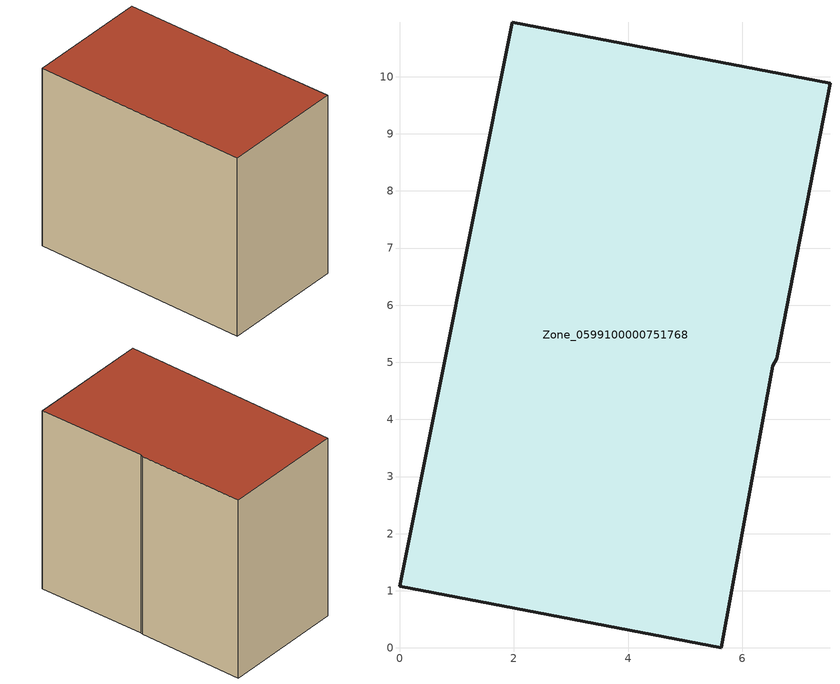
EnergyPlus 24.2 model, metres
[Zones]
Zone_0599100000751768
 floor ground (C_G): 0,1.08 1.97,10.96 7.54,9.88 6.61,5.06 6.54,4.94 5.63,0 z0
 wall outside (C_F): 1.97,10.96 0,1.08 5.63,0 6.54,4.94 6.61,5.06 7.54,9.88 1.97,10.96 z0:8.58
 roof outside (C_R): 6.61,5.06 7.54,9.88 1.97,10.96 0,1.08 5.63,0 6.54,4.94 z8.58
[BUILDING]
Pand.0599100000751768: North Axis=0; Terrain=City; Loads Convergence Tolerance Value=0.04; Temperature Convergence Tolerance Value=0.4; Solar Distribution=FullExterior; Maximum Number of Warmup Days=25; Minimum Number of Warmup Days=1
[Site:Location]
Rotterdam.The.Hague.AP_ZH_NLD Design_Conditions: Latitude=51.96; Longitude=4.45; Time Zone=1; Elevation=-4.5
[SITE:GROUNDTEMPERATURE:BUILDINGSURFACE]
18, 18, 18, 18, 18, 18, 18, 18, 18, 18, 18, 18
[MATERIAL] Thermal Absorptance=0.9; Solar Absorptance=0.7; Visible Absorptance=0.7
Name | Roughness | Thickness | Conductivity | Density | Specific Heat
G.TI.2006-2014 | MediumSmooth | 0.15 | 0.06 | 540 | 1210
F.TI.2006-2014 | Rough | 0.3 | 0.12 | 1920 | 840
R.TI.2006-2014 | MediumRough | 0.2 | 0.08 | 1500 | 1000
[CONSTRUCTION]
C_G: G.TI.2006-2014
C_F: F.TI.2006-2014
C_R: R.TI.2006-2014
[ZONE]
Zone_0599100000751768: Type=1; Multiplier=1; Ceiling Height=Autocalculate; Volume=Autocalculate; Floor Area=autocalculate; Part of Total Floor Area=Yes
[ZONEINFILTRATION:DESIGNFLOWRATE]
Infil_Zone_0599100000751768: Zone or ZoneList or Space or SpaceList=Zone_0599100000751768; Schedule=AlwaysOn; Design Flow Rate Calculation Method=Flow/Area; Flow Rate per Floor Area=0.0015; Constant Term Coefficient=1; Temperature Term Coefficient=0; Velocity Term Coefficient=0; Velocity Squared Term Coefficient=0
[HVACTEMPLATE:ZONE:IDEALLOADSAIRSYSTEM]
Zone_0599100000751768: Maximum Heating Supply Air Temperature=50; Minimum Cooling Supply Air Temperature=13; Maximum Heating Supply Air Humidity Ratio=0.0156; Minimum Cooling Supply Air Humidity Ratio=0.0077; Heating Limit=NoLimit; Cooling Limit=NoLimit; Dehumidification Control Type=ConstantSensibleHeatRatio; Cooling Sensible Heat Ratio=0.7; Dehumidification Setpoint=60; Humidification Control Type=None; Humidification Setpoint=30; Outdoor Air Method=None; Outdoor Air Flow Rate per Person=0.00944; Outdoor Air Flow Rate per Zone Floor Area=0; Outdoor Air Flow Rate per Zone=0; Demand Controlled Ventilation Type=None; Outdoor Air Economizer Type=NoEconomizer; Heat Recovery Type=None; Sensible Heat Recovery Effectiveness=0.7; Latent Heat Recovery Effectiveness=0.65
[ZONECONTROL:THERMOSTAT]
ThermostatControl_Zone_0599100000751768: Zone or ZoneList=Zone_0599100000751768; Control Type Schedule=DualSetpointControlType; Control 1=Thermostat_Zone_0599100000751768; Temperature Difference Between Cutout And Setpoint=0
[THERMOSTATSETPOINT:DUALSETPOINT]
Thermostat_Zone_0599100000751768: Heating Setpoint Temperature Schedule=HeatingSetpoint_Zone_0599100000751768; Cooling Setpoint Temperature Schedule=CoolingSetpoint_Zone_0599100000751768
[SCHEDULE:COMPACT]
HeatingSetpoint_Zone_0599100000751768: Through: 12/31, For: AllDays, Until: 24:00, 21
CoolingSetpoint_Zone_0599100000751768: Through: 12/31, For: AllDays, Until: 24:00, 24
DualSetpointControlType: Through: 12/31, For: AllDays, Until: 24:00, 4
AlwaysOn: Through: 12/31, For: AllDays, Until: 24:00, 1
